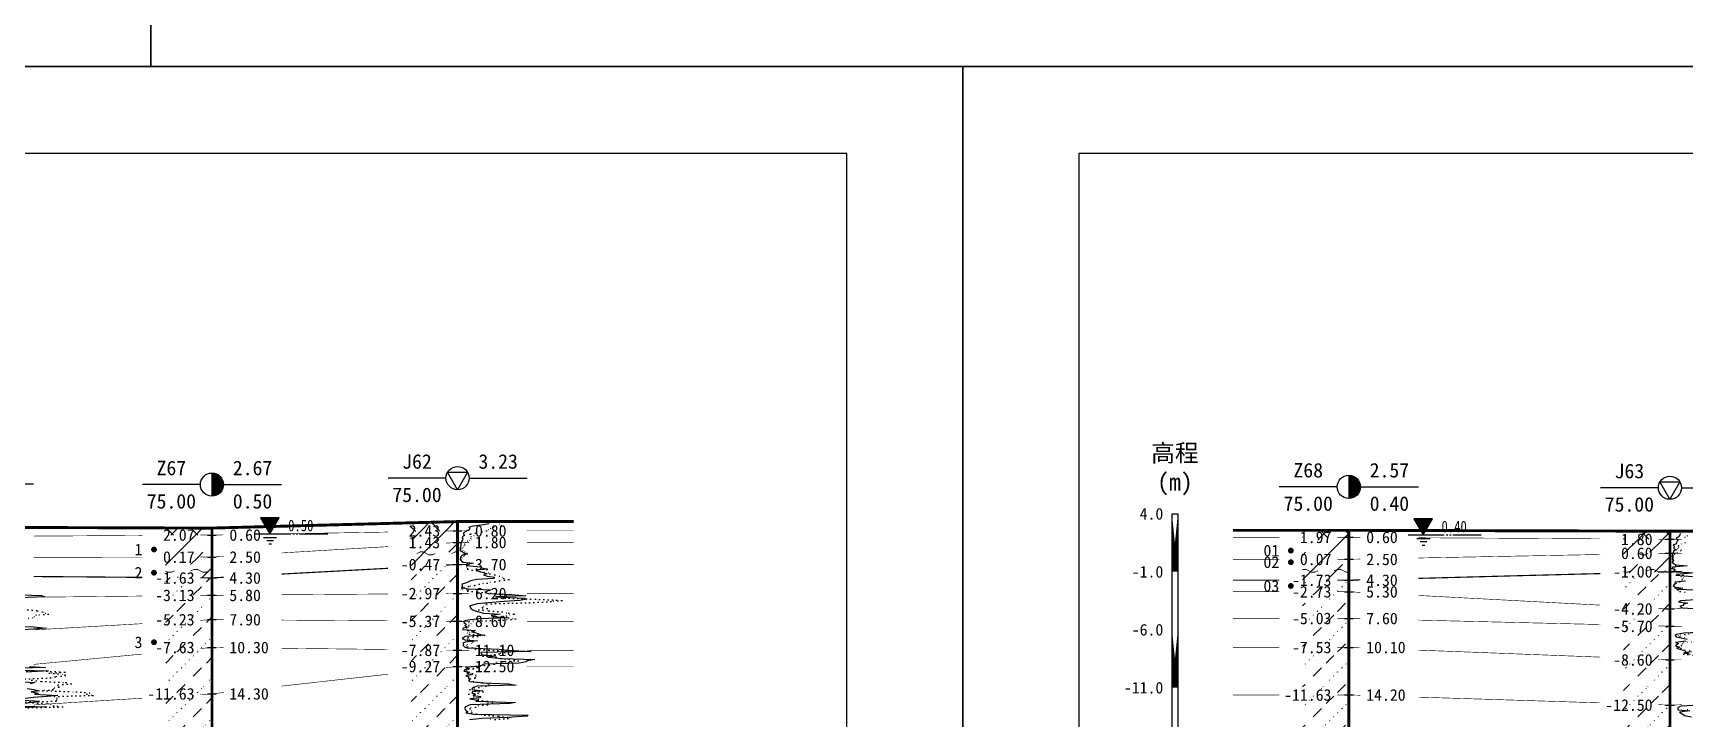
# Model space of a CAD drawing. Extents: x -37 to 3540, y -1485 to 297.
# Drawn here: x 1302.6 to 1587.6, y -409.6 to -291.2 of the extents above; entities that cross this region are included whole.
import ezdxf
from ezdxf.enums import TextEntityAlignment as Align

# ---------------------------------------------------------------- set-up
doc = ezdxf.new("R2010")
doc.units = 0
doc.linetypes.add('DOT', pattern=[6.35, 0, -6.35])
doc.layers.get('0').update_dxf_attribs({"linetype": 'CONTINUOUS'})
for name, color, linetype in [('CURVE', 200, 'CONTINUOUS'), ('FRAME', 7, 'CONTINUOUS'), ('HOLE', 41, 'CONTINUOUS'), ('RULER', 7, 'CONTINUOUS'), ('SAMPLE', 1, 'CONTINUOUS'), ('STRATUM', 241, 'CONTINUOUS')]:
    doc.layers.add(name, color=color, linetype=linetype)
doc.layers.add('HATCH', color=7, linetype='CONTINUOUS', lineweight=13)
doc.styles.add('ST', font='')
doc.styles.get('ST').set_extended_font_data('SimSun')
pattern_1 = [(45, (851.434, -594), (-2.12132, 2.12132), [10, 0]), (135, (851.434, -594), (-2.12132, -2.12132), [10, 0])]
pattern_2 = [(45, (851.434, -594), (-4.24264, 4.24264), [10, 0]), (45, (852.495, -597.182), (-2.12132, 6.36396), [3, -3])]
pattern_3 = [(45, (851.434, -594), (-4.24264, 4.24264), [10, 0]), (45, (852.495, -597.182), (-2.12132, 6.36396), [3, -3]), (26.565, (852.508, -594.2536), (5.999823, 5.999812), [0.567, -12.849]), (0, (851.941, -594.2536), (0, 6), [0.567, -5.433]), (26.565, (849.8526, -594), (5.999823, 5.999812), [0.567, -12.849]), (0, (850.36, -593.7464), (0, 6), [0.567, -5.433]), (153.435, (851.941, -594.2536), (-5.999818, -5e-06), [1.134, -12.2826]), (26.565, (855.508, -591.2536), (5.999823, 5.999812), [0.567, -12.849]), (0, (854.941, -591.2536), (0, 6), [0.567, -5.433]), (26.565, (852.8526, -591), (5.999823, 5.999812), [0.567, -12.849]), (0, (853.36, -590.7464), (0, 6), [0.567, -5.433]), (153.435, (854.941, -591.2536), (-5.999818, -5e-06), [1.134, -12.2826])]
pattern_4 = [(45, (851.434, -594), (-7e-07, 6.999982), [1.97196, -7.927535]), (45, (854.2467, -591.171), (-7e-07, 6.999982), [1.99367, -7.90583]), (45, (856.5013, -588.918), (-7e-07, 6.999982), [1.81361, -8.08588]), (26.56505, (851.434, -590.5), (7, 7), [0.0965, -15.55598]), (36.8699, (852.1339, -589.8), (7, 7), [0.19775, -34.80225]), (315, (854.934, -587.024), (6.999982, 1e-06), [0.03305, -9.86644]), (26.56505, (854.934, -594), (7, 7), [0.14475, -15.50773]), (26.56505, (855.634, -593.3), (7, 7), [0.10528, -15.5472]), (90, (855.984, -592.95), (-7, -5e-07), [0.02877, -6.97123]), (26.56505, (856.334, -592.6), (7, 7), [0.09101, -31.21394]), (36.8699, (857.0339, -591.9), (7, 7), [0.11069, -34.88931]), (45, (857.734, -591.2), (-2e-07, 6.999982), [0.10911, -9.79038]), (315, (858.348, -590.452), (6.999982, 1e-06), [0.03305, -9.86644]), (36.8699, (852.8339, -589.1), (7, 7), [0.10224, -34.89776]), (53.1301, (853.5339, -588.4), (13.9999998, 21), [0.13438, -34.86562]), (53.1301, (854.2339, -587.7), (13.9999998, 21), [0.12625, -34.87375])]
pattern_5 = [(45, (1618.6395, -594), (-2.12132, 2.12132), [10, 0]), (135, (1618.6395, -594), (-2.12132, -2.12132), [10, 0])]
pattern_6 = [(45, (1618.6395, -594), (-4.24264, 4.24264), [10, 0]), (45, (1619.7005, -597.182), (-2.12132, 6.36396), [3, -3])]
pattern_7 = [(45, (1618.6395, -594), (-4.24264, 4.24264), [10, 0]), (45, (1619.7005, -597.182), (-2.12132, 6.36396), [3, -3]), (26.565, (1619.7136, -594.2536), (5.999823, 5.999812), [0.567, -12.849]), (0, (1619.1466, -594.2536), (0, 6), [0.567, -5.433]), (26.565, (1617.0582, -594), (5.999823, 5.999812), [0.567, -12.849]), (0, (1617.5653, -593.7464), (0, 6), [0.567, -5.433]), (153.435, (1619.1466, -594.2536), (-5.999818, -5e-06), [1.134, -12.2826]), (26.565, (1622.7136, -591.2536), (5.999823, 5.999812), [0.567, -12.849]), (0, (1622.1466, -591.2536), (0, 6), [0.567, -5.433]), (26.565, (1620.0582, -591), (5.999823, 5.999812), [0.567, -12.849]), (0, (1620.5653, -590.7464), (0, 6), [0.567, -5.433]), (153.435, (1622.1466, -591.2536), (-5.999818, -5e-06), [1.134, -12.2826])]
pattern_8 = [(45, (1618.6395, -594), (-7e-07, 6.99998), [1.97196, -7.92754]), (45, (1621.4523, -591.171), (-7e-07, 6.99998), [1.99367, -7.90583]), (45, (1623.707, -588.918), (-7e-07, 6.99998), [1.8136, -8.08588]), (26.565, (1618.6395, -590.5), (7, 7), [0.0965, -15.55598]), (36.8699, (1619.3395, -589.8), (7, 7), [0.19775, -34.80225]), (315, (1622.1395, -587.024), (6.99998, 1e-06), [0.03305, -9.86644]), (26.565, (1622.1395, -594), (7, 7), [0.14475, -15.50773]), (26.565, (1622.8395, -593.3), (7, 7), [0.10528, -15.5472]), (90, (1623.1895, -592.95), (-7, -5e-07), [0.02877, -6.97123]), (26.565, (1623.5395, -592.6), (7, 7), [0.091, -31.21394]), (36.8699, (1624.2395, -591.9), (7, 7), [0.1107, -34.8893]), (45, (1624.9395, -591.2), (-2e-07, 6.99998), [0.10911, -9.79038]), (315, (1625.5536, -590.452), (6.99998, 1e-06), [0.03305, -9.86644]), (36.8699, (1620.0395, -589.1), (7, 7), [0.10224, -34.89776]), (53.1301, (1620.7395, -588.4), (14, 21), [0.13438, -34.86562]), (53.1301, (1621.4395, -587.7), (14, 21), [0.12625, -34.87375])]

# ---------------------------------------------------------------- blocks, each defined once
blk = doc.blocks.new('H_sam_hole')
blk.add_line((0, 2), (0, -2))
at = {"const_width": 2}
blk.add_lwpolyline([(0, -1, 0.414214), (1, 0, 0.414214), (0, 1, 1)], format="xyb", dxfattribs=at)
blk.add_circle((0, 0), 2)
blk = doc.blocks.new('H_cpt_hole')
for p, q in [((-1.73, 1), (1.73, 1)), ((0, -2), (-1.73, 1)), ((1.73, 1), (0, -2))]:
    blk.add_line(p, q)
blk.add_circle((0, 0), 2)
blk = doc.blocks.new('SampleSoilUndisturbed')
at = {"const_width": 0.5}
blk.add_lwpolyline([(-0.25, 0, 1), (0.25, 0, 1)], format="xyb", close=True, dxfattribs=at)
blk = doc.blocks.new('Gwl')
blk.add_lwpolyline([(0, 0, 0, 3.22, 0), (0, 2.79, 3.22, 3.22, 0)], format="xyseb")
for points in [[(-2.63, 0), (3.61, 0)], [(3.93, 0), (4.21, 0)], [(4.53, 0), (4.8, 0)], [(5.09, 0), (9.99, 0)], [(-1.09, -0.61), (1.16, -0.61)], [(-0.54, -1.14), (0.61, -1.14)], [(-0.19, -1.74), (0.26, -1.74)]]:
    blk.add_lwpolyline(points)
blk.add_lwpolyline([(0, 0), (1.61, 2.79), (-1.61, 2.79)], close=True)
at = {"style": 'ST', "width": 0.8}
blk.add_attdef('*GWL', (3.14, 0.45), '', height=2, dxfattribs=at)

msp = doc.modelspace()

# ---------------------------------------------------------------- hatches: boundary and pattern name
at = {"layer": 'HATCH'}
h = msp.add_hatch(dxfattribs=at)
h.set_pattern_fill('STT', color=50, style=0)
h.set_pattern_definition(pattern_1)
h.paths.add_polyline_path([(1375.85, -375.5), (1367.85, -375.71), (1367.85, -377.24), (1375.85, -377.1)])
h.paths.add_polyline_path([(1366.64, -378.59), (1373.34, -378.59), (1373.34, -375.66), (1366.64, -375.66)], flags=9)
h = msp.add_hatch(dxfattribs=at)
h.set_pattern_fill('FZNT', color=32, style=0)
h.set_pattern_definition(pattern_2)
h.paths.add_polyline_path([(1375.85, -377.1), (1367.85, -377.24), (1367.85, -379.58), (1375.85, -379.1)])
h.paths.add_polyline_path([(1366.64, -380.59), (1373.34, -380.59), (1373.34, -377.66), (1366.64, -377.66)], flags=9)
h.paths.add_polyline_path([(1366.64, -378.59), (1373.34, -378.59), (1373.34, -375.66), (1366.64, -375.66)], flags=9)
h = msp.add_hatch(dxfattribs=at)
h.set_pattern_fill('STT', color=50, style=0)
h.set_pattern_definition(pattern_1)
h.paths.add_polyline_path([(1333.48, -376.62), (1325.48, -376.6), (1325.48, -377.87), (1333.48, -377.82)])
h.paths.add_polyline_path([(1324.27, -379.31), (1330.97, -379.31), (1330.97, -376.38), (1324.27, -376.38)], flags=9)
h = msp.add_hatch(dxfattribs=at)
h.set_pattern_fill('FZNT', color=32, style=0)
h.set_pattern_definition(pattern_2)
h.paths.add_polyline_path([(1333.48, -377.82), (1325.48, -377.87), (1325.48, -381.63), (1333.48, -381.62)])
h.paths.add_polyline_path([(1324.27, -383.11), (1330.97, -383.11), (1330.97, -380.18), (1324.27, -380.18)], flags=9)
h.paths.add_polyline_path([(1324.27, -379.31), (1330.97, -379.31), (1330.97, -376.38), (1324.27, -376.38)], flags=9)
h = msp.add_hatch(dxfattribs=at)
h.set_pattern_fill('YNFNT', color=251, style=0)
h.set_pattern_definition(pattern_3)
h.paths.add_polyline_path([(1375.85, -379.1), (1367.85, -379.58), (1367.85, -383.34), (1375.85, -382.9)])
h.paths.add_polyline_path([(1365.21, -384.39), (1373.34, -384.39), (1373.34, -381.46), (1365.21, -381.46)], flags=9)
h.paths.add_polyline_path([(1366.64, -380.59), (1373.34, -380.59), (1373.34, -377.66), (1366.64, -377.66)], flags=9)
h = msp.add_hatch(dxfattribs=at)
h.set_pattern_fill('STT', color=50, style=0)
h.set_pattern_definition(pattern_5)
h.paths.add_polyline_path([(1529.6, -377.01), (1521.6, -377.01), (1521.6, -378.21), (1529.6, -378.21)])
h.paths.add_polyline_path([(1520.39, -379.7), (1527.09, -379.7), (1527.09, -376.77), (1520.39, -376.77)], flags=9)
h = msp.add_hatch(dxfattribs=at)
h.set_pattern_fill('FZNT', color=32, style=0)
h.set_pattern_definition(pattern_6)
h.paths.add_polyline_path([(1529.6, -378.21), (1521.6, -378.21), (1521.6, -382.01), (1529.6, -382.01)])
h.paths.add_polyline_path([(1520.39, -383.5), (1527.09, -383.5), (1527.09, -380.57), (1520.39, -380.57)], flags=9)
h.paths.add_polyline_path([(1520.39, -379.7), (1527.09, -379.7), (1527.09, -376.77), (1520.39, -376.77)], flags=9)
h = msp.add_hatch(dxfattribs=at)
h.set_pattern_fill('STT', color=50, style=0)
h.set_pattern_definition(pattern_5)
h.paths.add_polyline_path([(1585, -377.16), (1577, -377.14), (1577, -378.51), (1585, -378.56)])
h.paths.add_polyline_path([(1575.79, -380.04), (1582.49, -380.04), (1582.49, -377.11), (1575.79, -377.11)], flags=9)
h = msp.add_hatch(dxfattribs=at)
h.set_pattern_fill('FZNT', color=32, style=0)
h.set_pattern_definition(pattern_6)
h.paths.add_polyline_path([(1585, -378.56), (1577, -378.51), (1577, -381.11), (1585, -380.96)])
h.paths.add_polyline_path([(1575.79, -382.44), (1582.49, -382.44), (1582.49, -379.51), (1575.79, -379.51)], flags=9)
h.paths.add_polyline_path([(1575.79, -380.04), (1582.49, -380.04), (1582.49, -377.11), (1575.79, -377.11)], flags=9)
h = msp.add_hatch(dxfattribs=at)
h.set_pattern_fill('YNFNT', color=251, style=0)
h.set_pattern_definition(pattern_3)
h.paths.add_polyline_path([(1333.48, -381.62), (1325.48, -381.63), (1325.48, -385.16), (1333.48, -385.22)])
h.paths.add_polyline_path([(1322.84, -386.71), (1330.97, -386.71), (1330.97, -383.78), (1322.84, -383.78)], flags=9)
h.paths.add_polyline_path([(1324.27, -383.11), (1330.97, -383.11), (1330.97, -380.18), (1324.27, -380.18)], flags=9)
h = msp.add_hatch(dxfattribs=at)
h.set_pattern_fill('SZFT', color=52, style=0)
h.set_pattern_definition(pattern_4)
h.paths.add_polyline_path([(1375.85, -382.9), (1367.85, -383.34), (1367.85, -387.96), (1375.85, -387.9)])
h.paths.add_polyline_path([(1365.21, -389.39), (1373.34, -389.39), (1373.34, -386.46), (1365.21, -386.46)], flags=9)
h.paths.add_polyline_path([(1365.21, -384.39), (1373.34, -384.39), (1373.34, -381.46), (1365.21, -381.46)], flags=9)
h = msp.add_hatch(dxfattribs=at)
h.set_pattern_fill('YNFNT', color=251, style=0)
h.set_pattern_definition(pattern_7)
h.paths.add_polyline_path([(1529.6, -382.01), (1521.6, -382.01), (1521.6, -385.61), (1529.6, -385.61)])
h.paths.add_polyline_path([(1518.96, -387.1), (1527.09, -387.1), (1527.09, -384.17), (1518.96, -384.17)], flags=9)
h.paths.add_polyline_path([(1520.39, -383.5), (1527.09, -383.5), (1527.09, -380.57), (1520.39, -380.57)], flags=9)
h = msp.add_hatch(dxfattribs=at)
h.set_pattern_fill('YNFNT', color=251, style=0)
h.set_pattern_definition(pattern_7)
h.paths.add_polyline_path([(1585, -380.96), (1577, -381.11), (1577, -384.37), (1585, -384.16)])
h.paths.add_polyline_path([(1574.36, -385.64), (1582.49, -385.64), (1582.49, -382.71), (1574.36, -382.71)], flags=9)
h.paths.add_polyline_path([(1575.79, -382.44), (1582.49, -382.44), (1582.49, -379.51), (1575.79, -379.51)], flags=9)
h = msp.add_hatch(dxfattribs=at)
h.set_pattern_fill('SZFT', color=52, style=0)
h.set_pattern_definition(pattern_4)
h.paths.add_polyline_path([(1333.48, -385.22), (1325.48, -385.16), (1325.48, -388.31), (1333.48, -388.22)])
h.paths.add_polyline_path([(1322.84, -389.71), (1330.97, -389.71), (1330.97, -386.78), (1322.84, -386.78)], flags=9)
h.paths.add_polyline_path([(1322.84, -386.71), (1330.97, -386.71), (1330.97, -383.78), (1322.84, -383.78)], flags=9)
h = msp.add_hatch(dxfattribs=at)
h.set_pattern_fill('SZFT', color=52, style=0)
h.set_pattern_definition(pattern_8)
h.paths.add_polyline_path([(1529.6, -385.61), (1521.6, -385.61), (1521.6, -387.61), (1529.6, -387.61)])
h.paths.add_polyline_path([(1518.96, -389.1), (1527.09, -389.1), (1527.09, -386.17), (1518.96, -386.17)], flags=9)
h.paths.add_polyline_path([(1518.96, -387.1), (1527.09, -387.1), (1527.09, -384.17), (1518.96, -384.17)], flags=9)
h = msp.add_hatch(dxfattribs=at)
h.set_pattern_fill('SZFT', color=52, style=0)
h.set_pattern_definition(pattern_8)
h.paths.add_polyline_path([(1585, -384.16), (1577, -384.37), (1577, -390.13), (1585, -390.56)])
h.paths.add_polyline_path([(1574.36, -392.04), (1582.49, -392.04), (1582.49, -389.11), (1574.36, -389.11)], flags=9)
h.paths.add_polyline_path([(1574.36, -385.64), (1582.49, -385.64), (1582.49, -382.71), (1574.36, -382.71)], flags=9)
h = msp.add_hatch(dxfattribs=at)
h.set_pattern_fill('SZFT', color=52, style=0)
h.set_pattern_definition(pattern_4)
h.paths.add_polyline_path([(1333.48, -388.22), (1325.48, -388.31), (1325.48, -392.88), (1333.48, -392.42)])
h.paths.add_polyline_path([(1322.84, -393.91), (1330.97, -393.91), (1330.97, -390.98), (1322.84, -390.98)], flags=9)
h.paths.add_polyline_path([(1322.84, -389.71), (1330.97, -389.71), (1330.97, -386.78), (1322.84, -386.78)], flags=9)
h = msp.add_hatch(dxfattribs=at)
h.set_pattern_fill('SZFT', color=52, style=0)
h.set_pattern_definition(pattern_4)
h.paths.add_polyline_path([(1375.85, -387.9), (1367.85, -387.96), (1367.85, -392.65), (1375.85, -392.7)])
h.paths.add_polyline_path([(1365.21, -394.19), (1373.34, -394.19), (1373.34, -391.26), (1365.21, -391.26)], flags=9)
h.paths.add_polyline_path([(1365.21, -389.39), (1373.34, -389.39), (1373.34, -386.46), (1365.21, -386.46)], flags=9)
h = msp.add_hatch(dxfattribs=at)
h.set_pattern_fill('SZFT', color=52, style=0)
h.set_pattern_definition(pattern_8)
h.paths.add_polyline_path([(1529.6, -387.61), (1521.6, -387.61), (1521.6, -392.21), (1529.6, -392.21)])
h.paths.add_polyline_path([(1518.96, -393.7), (1527.09, -393.7), (1527.09, -390.77), (1518.96, -390.77)], flags=9)
h.paths.add_polyline_path([(1518.96, -389.1), (1527.09, -389.1), (1527.09, -386.17), (1518.96, -386.17)], flags=9)
h = msp.add_hatch(dxfattribs=at)
h.set_pattern_fill('SZFT', color=52, style=0)
h.set_pattern_definition(pattern_8)
h.paths.add_polyline_path([(1585, -390.56), (1577, -390.13), (1577, -393.36), (1585, -393.56)])
h.paths.add_polyline_path([(1574.36, -395.04), (1582.49, -395.04), (1582.49, -392.11), (1574.36, -392.11)], flags=9)
h.paths.add_polyline_path([(1574.36, -392.04), (1582.49, -392.04), (1582.49, -389.11), (1574.36, -389.11)], flags=9)
h = msp.add_hatch(dxfattribs=at)
h.set_pattern_fill('SZFT', color=52, style=0)
h.set_pattern_definition(pattern_4)
h.paths.add_polyline_path([(1333.48, -392.42), (1325.48, -392.88), (1325.48, -397.98), (1333.48, -397.22)])
h.paths.add_polyline_path([(1322.84, -398.71), (1330.97, -398.71), (1330.97, -395.78), (1322.84, -395.78)], flags=9)
h.paths.add_polyline_path([(1322.84, -393.91), (1330.97, -393.91), (1330.97, -390.98), (1322.84, -390.98)], flags=9)
h = msp.add_hatch(dxfattribs=at)
h.set_pattern_fill('SZFT', color=52, style=0)
h.set_pattern_definition(pattern_4)
h.paths.add_polyline_path([(1375.85, -392.7), (1367.85, -392.65), (1367.85, -397.61), (1375.85, -397.7)])
h.paths.add_polyline_path([(1365.21, -399.19), (1373.34, -399.19), (1373.34, -396.26), (1365.21, -396.26)], flags=9)
h.paths.add_polyline_path([(1365.21, -394.19), (1373.34, -394.19), (1373.34, -391.26), (1365.21, -391.26)], flags=9)
h = msp.add_hatch(dxfattribs=at)
h.set_pattern_fill('SZFT', color=52, style=0)
h.set_pattern_definition(pattern_8)
h.paths.add_polyline_path([(1529.6, -392.21), (1521.6, -392.21), (1521.6, -397.21), (1529.6, -397.21)])
h.paths.add_polyline_path([(1518.96, -398.7), (1527.09, -398.7), (1527.09, -395.77), (1518.96, -395.77)], flags=9)
h.paths.add_polyline_path([(1518.96, -393.7), (1527.09, -393.7), (1527.09, -390.77), (1518.96, -390.77)], flags=9)
h = msp.add_hatch(dxfattribs=at)
h.set_pattern_fill('SZFT', color=52, style=0)
h.set_pattern_definition(pattern_8)
h.paths.add_polyline_path([(1585, -393.56), (1577, -393.36), (1577, -399.05), (1585, -399.36)])
h.paths.add_polyline_path([(1574.36, -400.84), (1582.49, -400.84), (1582.49, -397.91), (1574.36, -397.91)], flags=9)
h.paths.add_polyline_path([(1574.36, -395.04), (1582.49, -395.04), (1582.49, -392.11), (1574.36, -392.11)], flags=9)
h = msp.add_hatch(dxfattribs=at)
h.set_pattern_fill('SZFT', color=52, style=0)
h.set_pattern_definition(pattern_4)
h.paths.add_polyline_path([(1333.48, -397.22), (1325.48, -397.98), (1325.48, -405.72), (1333.48, -405.22)])
h.paths.add_polyline_path([(1321.41, -406.71), (1330.97, -406.71), (1330.97, -403.78), (1321.41, -403.78)], flags=9)
h.paths.add_polyline_path([(1322.84, -398.71), (1330.97, -398.71), (1330.97, -395.78), (1322.84, -395.78)], flags=9)
h = msp.add_hatch(dxfattribs=at)
h.set_pattern_fill('SZFT', color=52, style=0)
h.set_pattern_definition(pattern_8)
h.paths.add_polyline_path([(1529.6, -397.21), (1521.6, -397.21), (1521.6, -405.41), (1529.6, -405.41)])
h.paths.add_polyline_path([(1517.53, -406.9), (1527.09, -406.9), (1527.09, -403.97), (1517.53, -403.97)], flags=9)
h.paths.add_polyline_path([(1518.96, -398.7), (1527.09, -398.7), (1527.09, -395.77), (1518.96, -395.77)], flags=9)
h = msp.add_hatch(dxfattribs=at)
h.set_pattern_fill('SZFT', color=52, style=0)
h.set_pattern_definition(pattern_4)
h.paths.add_polyline_path([(1375.85, -397.7), (1367.85, -397.61), (1367.85, -401.39), (1375.85, -400.5)])
h.paths.add_polyline_path([(1365.21, -401.99), (1373.34, -401.99), (1373.34, -399.06), (1365.21, -399.06)], flags=9)
h.paths.add_polyline_path([(1365.21, -399.19), (1373.34, -399.19), (1373.34, -396.26), (1365.21, -396.26)], flags=9)
h = msp.add_hatch(dxfattribs=at)
h.set_pattern_fill('SZFT', color=52, style=0)
h.set_pattern_definition(pattern_8)
h.paths.add_polyline_path([(1585, -399.36), (1577, -399.05), (1577, -406.9), (1585, -407.16)])
h.paths.add_polyline_path([(1572.93, -408.64), (1582.49, -408.64), (1582.49, -405.71), (1572.93, -405.71)], flags=9)
h.paths.add_polyline_path([(1574.36, -400.84), (1582.49, -400.84), (1582.49, -397.91), (1574.36, -397.91)], flags=9)
h = msp.add_hatch(dxfattribs=at)
h.set_pattern_fill('SZFT', color=52, style=0)
h.set_pattern_definition(pattern_4)
h.paths.add_polyline_path([(1375.85, -400.5), (1367.85, -401.39), (1367.85, -415.18), (1375.85, -415.5)])
h.paths.add_polyline_path([(1363.78, -416.99), (1373.34, -416.99), (1373.34, -414.06), (1363.78, -414.06)], flags=9)
h.paths.add_polyline_path([(1365.21, -401.99), (1373.34, -401.99), (1373.34, -399.06), (1365.21, -399.06)], flags=9)
h = msp.add_hatch(dxfattribs=at)
h.set_pattern_fill('SZFT', color=52, style=0)
h.set_pattern_definition(pattern_4)
h.paths.add_polyline_path([(1333.48, -405.22), (1325.48, -405.72), (1325.48, -414.02), (1333.48, -413.82)])
h.paths.add_polyline_path([(1321.41, -415.31), (1330.97, -415.31), (1330.97, -412.38), (1321.41, -412.38)], flags=9)
h.paths.add_polyline_path([(1321.41, -406.71), (1330.97, -406.71), (1330.97, -403.78), (1321.41, -403.78)], flags=9)
h = msp.add_hatch(dxfattribs=at)
h.set_pattern_fill('SZFT', color=52, style=0)
h.set_pattern_definition(pattern_8)
h.paths.add_polyline_path([(1529.6, -405.41), (1521.6, -405.41), (1521.6, -414.21), (1529.6, -414.21)])
h.paths.add_polyline_path([(1517.53, -415.7), (1527.09, -415.7), (1527.09, -412.77), (1517.53, -412.77)], flags=9)
h.paths.add_polyline_path([(1517.53, -406.9), (1527.09, -406.9), (1527.09, -403.97), (1517.53, -403.97)], flags=9)
h = msp.add_hatch(dxfattribs=at)
h.set_pattern_fill('SZFT', color=52, style=0)
h.set_pattern_definition(pattern_8)
h.paths.add_polyline_path([(1585, -407.16), (1577, -406.9), (1577, -413.14), (1585, -412.96)])
h.paths.add_polyline_path([(1572.93, -414.44), (1582.49, -414.44), (1582.49, -411.51), (1572.93, -411.51)], flags=9)
h.paths.add_polyline_path([(1572.93, -408.64), (1582.49, -408.64), (1582.49, -405.71), (1572.93, -405.71)], flags=9)

# ---------------------------------------------------------------- linework, layer by layer
at = {"layer": 'CURVE', "color": 30, "linetype": 'Continuous'}
for points in [[(1381.28, -375.9), (1379.93, -376.1), (1378.47, -376.3), (1377.79, -376.5), (1377.94, -376.7), (1377.87, -376.9), (1377.45, -377.1), (1377.09, -377.3), (1376.86, -377.5), (1376.86, -377.7), (1377.04, -377.9), (1376.68, -378.1), (1376.65, -378.3), (1376.78, -378.5), (1376.71, -378.7), (1376.56, -378.9), (1376.44, -379.1), (1376.44, -379.3), (1376.39, -379.5), (1376.4, -379.7), (1376.37, -379.9), (1376.3, -380.1), (1376.3, -380.3), (1376.24, -380.5), (1376.7, -380.7), (1376.88, -380.9), (1377.58, -381.1), (1376.64, -381.3), (1376.41, -381.5), (1376.34, -381.7), (1376.32, -381.9), (1376.35, -382.1), (1376.49, -382.3), (1376.68, -382.5), (1378.61, -382.7), (1377.64, -382.9), (1377.32, -383.1), (1379.87, -383.3), (1379.96, -383.5), (1381.09, -383.7), (1379.01, -383.9), (1379.61, -384.1), (1380.4, -384.3), (1380.87, -384.5), (1380.31, -384.7), (1380.97, -384.9), (1382.22, -385.1), (1382.06, -385.3), (1379.19, -385.5), (1378.08, -385.7), (1377.75, -385.9), (1377.19, -386.1), (1376.61, -386.3), (1376.65, -386.5), (1376.62, -386.7), (1376.51, -386.9), (1377.68, -387.1), (1381.6, -387.3), (1380.99, -387.5), (1380.58, -387.7), (1381.14, -387.9), (1385.23, -388.1), (1387.61, -388.3), (1382.42, -388.5), (1387.37, -388.7), (1387.79, -388.9), (1386.59, -389.1), (1383.9, -389.3), (1381.14, -389.5), (1379.23, -389.7), (1378.45, -389.9), (1377.91, -390.1), (1378.06, -390.3), (1378.15, -390.5), (1378.49, -390.7), (1378.88, -390.9), (1379.49, -391.1), (1380.32, -391.3), (1383.18, -391.5), (1381.67, -391.7), (1382.06, -391.9), (1384.5, -392.1), (1379.52, -392.3), (1377.61, -392.5), (1376.93, -392.7), (1376.92, -392.9), (1377.21, -393.1), (1377.36, -393.3), (1377.13, -393.5), (1377.7, -393.7), (1376.81, -393.9), (1376.72, -394.1), (1378.9, -394.3), (1378.25, -394.5), (1379.08, -394.7), (1379.62, -394.9), (1380.46, -395.1), (1377.1, -395.3), (1376.92, -395.5), (1376.63, -395.7), (1377.12, -395.9), (1379.3, -396.1), (1377.15, -396.3), (1376.77, -396.5), (1376.87, -396.7), (1376.81, -396.9), (1377.07, -397.1), (1377.47, -397.3), (1383, -397.5), (1384.36, -397.7), (1388.57, -397.9), (1379.85, -398.1), (1379.94, -398.3), (1380.21, -398.5), (1382.38, -398.7), (1381.1, -398.9), (1383.56, -399.1), (1389.18, -399.3), (1387.77, -399.5), (1387.74, -399.7), (1386.47, -399.9), (1380.46, -400.1), (1380.16, -400.3), (1379.34, -400.5), (1377.23, -400.7), (1377.92, -400.9), (1377.12, -401.1), (1376.91, -401.3), (1377.93, -401.5), (1377.46, -401.7), (1378.51, -401.9), (1377.28, -402.1), (1377.81, -402.3), (1377.75, -402.5), (1377.86, -402.7), (1377.8, -402.9), (1377.99, -403.1), (1380.33, -403.3), (1384.65, -403.5), (1385.98, -403.7), (1379.21, -403.9), (1378.6, -404.1), (1378.38, -404.3), (1378.3, -404.5), (1380.23, -404.7), (1378.42, -404.9), (1378.3, -405.1), (1378.97, -405.3), (1378.59, -405.5), (1379.84, -405.7), (1379.71, -405.9), (1377.98, -406.1), (1379.41, -406.3), (1379.01, -406.5), (1385.87, -406.7), (1384.87, -406.9), (1378.04, -407.1), (1377.63, -407.3), (1377.09, -407.5), (1377.11, -407.7), (1377.14, -407.9), (1377.31, -408.1), (1377.63, -408.3), (1377.26, -408.5), (1378.68, -408.7), (1388.03, -408.9), (1387.88, -409.1), (1384.46, -409.3), (1380.12, -409.5), (1377.93, -409.7)], [(1586.8, -377.56), (1586.69, -377.76), (1586.58, -377.96), (1586.52, -378.16), (1586.08, -378.36), (1586.26, -378.56), (1586.36, -378.76), (1586.2, -378.96), (1586.13, -379.16), (1586.08, -379.36), (1585.58, -379.56), (1585.71, -379.76), (1585.69, -379.96), (1585.66, -380.16), (1586.13, -380.36), (1585.62, -380.56), (1585.6, -380.76), (1585.49, -380.96), (1585.46, -381.16), (1585.38, -381.36), (1585.38, -381.56), (1585.45, -381.76), (1585.38, -381.96), (1585.5, -382.16), (1585.41, -382.36), (1585.37, -382.56), (1585.55, -382.76), (1585.99, -382.96), (1587.99, -383.16), (1585.44, -383.36), (1585.46, -383.56), (1585.87, -383.76), (1585.7, -383.96), (1586.32, -384.16), (1589.31, -384.36), (1586.7, -384.56), (1586.03, -384.76), (1588.86, -384.96)], [(1587.66, -385.76), (1585.82, -385.96), (1585.91, -386.16), (1585.71, -386.36), (1585.55, -386.56), (1585.75, -386.76), (1587.23, -386.96), (1586.11, -387.16), (1591.54, -387.36)], [(1298.78, -388.08), (1304.08, -388.28), (1304.6, -388.48), (1300.41, -388.68)], [(1590.13, -388.96), (1586.87, -389.16), (1586.46, -389.36), (1588.09, -389.56), (1587.39, -389.76), (1587.23, -389.96), (1586.72, -390.16), (1587.16, -390.36), (1589.98, -390.56)], [(1295.6, -393.48), (1302.76, -393.68), (1304.94, -393.88), (1302.66, -394.08), (1299.31, -394.28)], [(1591.08, -394.56), (1587.39, -394.76), (1586.13, -394.96), (1585.91, -395.16), (1586.08, -395.36), (1586.94, -395.56), (1587.97, -395.76)], [(1587.74, -396.16), (1585.96, -396.36), (1586.49, -396.56), (1586.21, -396.76), (1585.95, -396.96), (1586.67, -397.16), (1586.14, -397.36), (1586.86, -397.56), (1587.61, -397.76)], [(1588.72, -397.96), (1587.39, -398.16), (1588.5, -398.36)], [(1302.03, -400.48), (1304.78, -400.68), (1295.72, -400.88)], [(1297.76, -401.08), (1305.29, -401.28), (1301.45, -401.48)], [(1299.98, -403.08), (1302.95, -403.28), (1302.12, -403.48)], [(1301.59, -404.28), (1302.77, -404.48), (1303.73, -404.68), (1302.31, -404.88), (1303.58, -405.08), (1302.84, -405.28), (1306.91, -405.48), (1305.06, -405.68), (1302.65, -405.88), (1300.87, -406.08)], [(1298.8, -407.28), (1304.97, -407.48), (1298.01, -407.68)], [(1300.09, -406.28), (1303.71, -406.48), (1303.05, -406.68), (1301.15, -406.88)], [(1589.96, -407.16), (1586.93, -407.36), (1586.35, -407.56), (1586.38, -407.76), (1586.36, -407.96), (1588.41, -408.16), (1586.66, -408.36), (1586.91, -408.56), (1587.29, -408.76), (1587.52, -408.96), (1588.69, -409.16)]]:
    msp.add_lwpolyline(points, dxfattribs=at)
at = {"layer": 'CURVE', "color": 100, "linetype": 'DOT', "ltscale": 0.1}
for points in [[(1383.07, -375.9), (1383.47, -376.1), (1383.3, -376.3), (1382.18, -376.5), (1381.57, -376.7), (1381.26, -376.9), (1380.84, -377.1), (1379.95, -377.3), (1378.97, -377.5), (1378.01, -377.7), (1378.73, -377.9), (1378.19, -378.1), (1378.07, -378.3), (1378.27, -378.5), (1377.99, -378.7), (1377.61, -378.9), (1377.3, -379.1), (1376.99, -379.3), (1377.16, -379.5), (1376.99, -379.7), (1376.83, -379.9), (1376.67, -380.1), (1376.39, -380.3), (1376.75, -380.5), (1377.04, -380.7), (1377.51, -380.9), (1377.13, -381.1), (1377.13, -381.3), (1376.98, -381.5), (1376.62, -381.7), (1376.47, -381.9), (1376.41, -382.1), (1376.63, -382.3), (1376.76, -382.5), (1377.46, -382.7), (1377.81, -382.9), (1377.42, -383.1), (1377.37, -383.3), (1377.53, -383.5), (1377.63, -383.7), (1378.36, -383.9), (1379.67, -384.1), (1381.08, -384.3), (1381.44, -384.5), (1382.26, -384.7), (1383.07, -384.9), (1383.61, -385.1), (1383.83, -385.3), (1384.68, -385.5), (1383.06, -385.7), (1382.28, -385.9), (1380.97, -386.1), (1379.59, -386.3), (1378.79, -386.5), (1377.76, -386.7), (1376.9, -386.9), (1376.67, -387.1), (1377.6, -387.3), (1377.61, -387.5), (1379.33, -387.7), (1382.27, -387.9), (1383.53, -388.1), (1384.88, -388.3), (1383.29, -388.5), (1384.04, -388.7), (1389.27, -388.9), (1393.86, -389.1), (1391.96, -389.3), (1388.28, -389.5), (1380.68, -389.7), (1380.97, -389.9), (1380.38, -390.1), (1380.16, -390.3), (1380.95, -390.5), (1379.54, -390.7), (1381.32, -390.9), (1383.53, -391.1), (1384.67, -391.3), (1385.61, -391.5), (1384.26, -391.7), (1384.25, -391.9), (1384.61, -392.1), (1385.85, -392.3), (1383.73, -392.5), (1377.97, -392.7), (1377.75, -392.9), (1378.2, -393.1), (1377.75, -393.3), (1377.83, -393.5), (1377.42, -393.7), (1377.39, -393.9), (1377.59, -394.1), (1377.67, -394.3), (1378.66, -394.5), (1377.49, -394.7), (1377.88, -394.9), (1380.51, -395.1), (1379.28, -395.3), (1377.6, -395.5), (1377.51, -395.7), (1377.89, -395.9), (1377.65, -396.1), (1378.5, -396.3), (1378.27, -396.5), (1377.57, -396.7), (1377.34, -396.9), (1377.58, -397.1), (1378.88, -397.3), (1378.95, -397.5), (1381.31, -397.7), (1385.53, -397.9), (1384.02, -398.1), (1383.03, -398.3), (1382.32, -398.5), (1380.24, -398.7), (1382.52, -398.9), (1383.31, -399.1), (1385.7, -399.3), (1386.32, -399.5), (1382.67, -399.7), (1382.54, -399.9), (1382.16, -400.1), (1381.24, -400.3), (1378.33, -400.5), (1379.35, -400.7), (1378.52, -400.9), (1377.36, -401.1), (1377.51, -401.3), (1377.55, -401.5), (1378.43, -401.7), (1378.94, -401.9), (1379.04, -402.1), (1378.89, -402.3), (1378.83, -402.5), (1377.88, -402.7), (1377.89, -402.9), (1378.52, -403.1), (1380.16, -403.3), (1381.35, -403.5), (1381.24, -403.7), (1380.72, -403.9), (1379.54, -404.1), (1378.44, -404.3), (1377.97, -404.5), (1378.87, -404.7), (1380.25, -404.9), (1379.39, -405.1), (1377.77, -405.3), (1378.66, -405.5), (1378.55, -405.7), (1379.08, -405.9), (1379.39, -406.1), (1379.4, -406.3), (1381.02, -406.5), (1381.9, -406.7), (1381.03, -406.9), (1380.94, -407.1), (1379.45, -407.3), (1378.92, -407.5), (1377.91, -407.7), (1377.97, -407.9), (1378.18, -408.1), (1378.35, -408.3), (1378.23, -408.5), (1379.18, -408.7), (1380.54, -408.9), (1382.95, -409.1), (1384.83, -409.3), (1384.54, -409.5), (1380.91, -409.7)], [(1588, -377.96), (1587.53, -378.16), (1588.06, -378.36)], [(1587.68, -379.16), (1587, -379.36), (1586.47, -379.56), (1586.42, -379.76), (1586.54, -379.96), (1586.29, -380.16), (1586.99, -380.36), (1586.86, -380.56), (1586.3, -380.76), (1586.05, -380.96), (1585.83, -381.16), (1585.57, -381.36), (1585.55, -381.56), (1585.6, -381.76), (1585.54, -381.96), (1585.62, -382.16), (1585.54, -382.36), (1585.51, -382.56), (1585.64, -382.76), (1586.1, -382.96), (1586, -383.16), (1585.74, -383.36), (1585.29, -383.56), (1585.51, -383.76), (1585.62, -383.96), (1586.31, -384.16), (1586.13, -384.36), (1586.39, -384.56), (1587.31, -384.76), (1586.9, -384.96), (1587.41, -385.16), (1587.08, -385.36), (1587.11, -385.56), (1586.57, -385.76), (1586.68, -385.96), (1586.1, -386.16), (1585.91, -386.36), (1585.66, -386.56), (1585.71, -386.76), (1585.97, -386.96), (1586.7, -387.16), (1586.31, -387.36), (1586.77, -387.56), (1588.11, -387.76)], [(1300.98, -390.68), (1303.4, -390.88), (1304.27, -391.08), (1304.73, -391.28), (1305.2, -391.48), (1303.2, -391.68), (1302.87, -391.88), (1302.61, -392.08), (1301.43, -392.28)], [(1591.97, -394.76), (1587.57, -394.96), (1586.41, -395.16), (1586.72, -395.36), (1587.63, -395.56)], [(1590.94, -396.16), (1587.41, -396.36), (1587.14, -396.56), (1586.98, -396.76), (1586.97, -396.96), (1586.48, -397.16), (1586.88, -397.36), (1587.65, -397.56)], [(1588.43, -397.76), (1587.59, -397.96), (1588.09, -398.16), (1587.38, -398.36), (1588.86, -398.56)], [(1297.13, -401.08), (1304.23, -401.28), (1308.09, -401.48), (1305.48, -401.68), (1308.08, -401.88), (1308.17, -402.08), (1306.44, -402.28), (1305.65, -402.48), (1300.11, -402.68)], [(1302.41, -402.88), (1304.11, -403.08), (1308.34, -403.28), (1309.21, -403.48), (1306.86, -403.68), (1306.97, -403.88), (1307.08, -404.08), (1306.16, -404.28), (1306.04, -404.48), (1304.32, -404.68), (1310.11, -404.88), (1312.41, -405.08), (1311.87, -405.28), (1312.95, -405.48), (1306.27, -405.68), (1306.68, -405.88), (1306.75, -406.08), (1306.69, -406.28), (1306.52, -406.48), (1300.43, -406.68), (1305.12, -406.88), (1305.67, -407.08), (1306.12, -407.28), (1307.69, -407.48), (1299.13, -407.68)], [(1588.08, -407.96), (1587.52, -408.16), (1587.63, -408.36)]]:
    msp.add_lwpolyline(points, dxfattribs=at)
at = {"layer": 'FRAME', "color": 245, "linetype": 'Continuous'}
for p, q in [((1322.94, -297), (1322.94, 0)), ((1322.94, 0), (1322.94, -297)), ((602.01, -297), (1322.94, -297)), ((1463.01, -297), (678.45, -297)), ((1322.94, -297), (2063.15, -297)), ((1463.01, -594), (1463.01, -297)), ((2203.2, -297), (1463.01, -297)), ((1463.01, -297), (1463.01, -594))]:
    msp.add_line(p, q, dxfattribs=at)
at = {"layer": 'FRAME', "linetype": 'Continuous'}
for p, q in [((1443.01, -312), (698.45, -312)), ((1443.01, -579), (1443.01, -312)), ((2183.2, -312), (1483.01, -312)), ((1483.01, -312), (1483.01, -579))]:
    msp.add_line(p, q, dxfattribs=at)
at = {"layer": 'HOLE', "linetype": 'Continuous'}
for points in [[(1292.71, -368.98), (1302.71, -368.98)], [(1331.48, -369.12), (1321.48, -369.12)], [(1335.48, -369.12), (1345.48, -369.12)], [(1373.85, -368), (1363.85, -368)], [(1377.85, -368), (1387.85, -368)], [(1527.6, -369.51), (1517.6, -369.51)], [(1531.6, -369.51), (1541.6, -369.51)], [(1583, -369.66), (1573, -369.66)], [(1587, -369.66), (1597, -369.66)], [(1332.73, -377.82), (1334.23, -377.82)], [(1375.1, -377.1), (1376.6, -377.1)], [(1528.85, -378.21), (1530.35, -378.21)], [(1584.25, -378.56), (1585.75, -378.56)], [(1332.73, -381.62), (1334.23, -381.62)], [(1375.1, -379.1), (1376.6, -379.1)], [(1584.25, -380.96), (1585.75, -380.96)], [(1375.1, -382.9), (1376.6, -382.9)], [(1528.85, -382.01), (1530.35, -382.01)], [(1584.25, -384.16), (1585.75, -384.16)], [(1332.73, -385.22), (1334.23, -385.22)], [(1528.85, -385.61), (1530.35, -385.61)], [(1332.73, -388.22), (1334.23, -388.22)], [(1375.1, -387.9), (1376.6, -387.9)], [(1528.85, -387.61), (1530.35, -387.61)], [(1332.73, -392.42), (1334.23, -392.42)], [(1375.1, -392.7), (1376.6, -392.7)], [(1528.85, -392.21), (1530.35, -392.21)], [(1584.25, -390.56), (1585.75, -390.56)], [(1584.25, -393.56), (1585.75, -393.56)], [(1332.73, -397.22), (1334.23, -397.22)], [(1375.1, -397.7), (1376.6, -397.7)], [(1528.85, -397.21), (1530.35, -397.21)], [(1375.1, -400.5), (1376.6, -400.5)], [(1584.25, -399.36), (1585.75, -399.36)], [(1332.73, -405.22), (1334.23, -405.22)], [(1528.85, -405.41), (1530.35, -405.41)], [(1584.25, -407.16), (1585.75, -407.16)]]:
    msp.add_lwpolyline(points, dxfattribs=at)
at = {"layer": 'HOLE', "linetype": 'Continuous', "const_width": 0.5}
for points in [[(1375.85, -375.5), (1375.85, -524.2)], [(1333.48, -376.62), (1333.48, -526.62)], [(1529.6, -377.01), (1529.6, -527.01)], [(1585, -377.16), (1585, -525.86)]]:
    msp.add_lwpolyline(points, dxfattribs=at)
at = {"layer": 'RULER', "linetype": 'Continuous', "const_width": 1}
for points in [[(1499.6, -374.16), (1499.6, -384.16)], [(1499.6, -394.16), (1499.6, -404.16)]]:
    msp.add_lwpolyline(points, close=True, dxfattribs=at)
at = {"layer": 'RULER', "linetype": 'Continuous'}
msp.add_lwpolyline([(1499.1, -374.16), (1500.1, -374.16), (1500.1, -534.16), (1499.1, -534.16)], close=True, dxfattribs=at)
at = {"layer": 'STRATUM', "linetype": 'Continuous'}
for points, const_width in [([(1331.48, -376.62), (1333.48, -376.62), (1344.83, -376.32)], 0.5), ([(1344.83, -376.32), (1372.07, -375.6)], 0.5), ([(1372.07, -375.6), (1375.85, -375.5), (1395.85, -375.5)], 0.5), ([(1218.09, -377.15), (1248.1, -377.12), (1290.71, -376.48), (1331.48, -376.62)], 0.5), ([(1302.71, -378.01), (1312.1, -377.95), (1321.48, -377.89)], 0.1), ([(1331.48, -377.83), (1333.48, -377.82), (1335.48, -377.79)], 0.1), ([(1345.48, -377.62), (1354.67, -377.46), (1363.85, -377.31)], 0.1), ([(1373.85, -377.14), (1375.85, -377.1), (1377.85, -377.1)], 0.1), ([(1387.85, -377.1), (1395.85, -377.1)], 0.1), ([(1509.6, -377.01), (1527.6, -377.01)], 0.5), ([(1509.6, -378.21), (1517.6, -378.21)], 0.1), ([(1527.6, -377.01), (1529.6, -377.01), (1541.6, -377.04)], 0.5), ([(1527.6, -378.21), (1529.6, -378.21), (1531.6, -378.22)], 0.1), ([(1541.6, -377.04), (1585, -377.16), (1640.07, -377.29), (1692.61, -377.5)], 0.5), ([(1541.6, -378.29), (1557.3, -378.38), (1573, -378.48)], 0.1), ([(1583, -378.54), (1585, -378.56), (1587, -378.56)], 0.1), ([(1302.71, -381.67), (1312.1, -381.65), (1321.48, -381.64)], 0.1), ([(1331.48, -381.62), (1333.48, -381.62), (1335.48, -381.5)], 0.1), ([(1345.48, -380.91), (1354.67, -380.36), (1363.85, -379.82)], 0.1), ([(1373.85, -379.22), (1375.85, -379.1), (1377.85, -379.1)], 0.1), ([(1387.85, -379.1), (1395.85, -379.1)], 0.1), ([(1541.6, -381.78), (1557.3, -381.48), (1573, -381.18)], 0.1), ([(1583, -380.99), (1585, -380.96), (1587, -380.97)], 0.1), ([(1345.48, -384.56), (1354.67, -384.06), (1363.85, -383.56)], 0.2), ([(1373.85, -383.01), (1375.85, -382.9), (1377.85, -382.9)], 0.2), ([(1387.85, -382.9), (1395.85, -382.9)], 0.2), ([(1509.6, -382.01), (1517.6, -382.01)], 0.1), ([(1527.6, -382.01), (1529.6, -382.01), (1531.6, -381.97)], 0.1), ([(1541.6, -385.3), (1557.3, -384.88), (1573, -384.47)], 0.2), ([(1583, -384.21), (1585, -384.16), (1587, -384.12)], 0.2), ([(1302.71, -384.98), (1312.1, -385.05), (1321.48, -385.13)], 0.2), ([(1331.48, -385.21), (1333.48, -385.22), (1335.48, -385.11)], 0.2), ([(1509.6, -385.61), (1517.6, -385.61)], 0.2), ([(1509.6, -387.61), (1517.6, -387.61)], 0.1), ([(1527.6, -385.61), (1529.6, -385.61), (1531.6, -385.56)], 0.2), ([(1527.6, -387.61), (1529.6, -387.61), (1531.6, -387.72)], 0.1), ([(1302.71, -388.55), (1312.1, -388.45), (1321.48, -388.35)], 0.1), ([(1331.48, -388.24), (1333.48, -388.22), (1335.48, -388.21)], 0.1), ([(1345.48, -388.13), (1354.67, -388.06), (1363.85, -387.99)], 0.1), ([(1373.85, -387.92), (1375.85, -387.9), (1377.85, -387.9)], 0.1), ([(1387.85, -387.9), (1395.85, -387.9)], 0.1), ([(1541.6, -388.25), (1557.3, -389.08), (1573, -389.92)], 0.1), ([(1583, -390.45), (1585, -390.56), (1587, -390.44)], 0.1), ([(1302.71, -394.19), (1312.1, -393.65), (1321.48, -393.11)], 0.1), ([(1331.48, -392.54), (1333.48, -392.42), (1335.48, -392.44)], 0.1), ([(1345.48, -392.5), (1354.67, -392.56), (1363.85, -392.62)], 0.1), ([(1373.85, -392.69), (1375.85, -392.7), (1377.85, -392.7)], 0.1), ([(1387.85, -392.7), (1395.85, -392.7)], 0.1), ([(1509.6, -392.21), (1517.6, -392.21)], 0.1), ([(1527.6, -392.21), (1529.6, -392.21), (1531.6, -392.26)], 0.1), ([(1541.6, -392.5), (1557.3, -392.88), (1573, -393.26)], 0.1), ([(1583, -393.51), (1585, -393.56), (1587, -393.58)], 0.1), ([(1302.71, -400.14), (1312.1, -399.25), (1321.48, -398.36)], 0.1), ([(1331.48, -397.41), (1333.48, -397.22), (1335.48, -397.24)], 0.1), ([(1345.48, -397.36), (1354.67, -397.46), (1363.85, -397.57)], 0.1), ([(1373.85, -397.68), (1375.85, -397.7), (1377.85, -397.7)], 0.1), ([(1387.85, -397.7), (1395.85, -397.7)], 0.1), ([(1509.6, -397.21), (1517.6, -397.21)], 0.1), ([(1527.6, -397.21), (1529.6, -397.21), (1531.6, -397.29)], 0.1), ([(1541.6, -397.68), (1557.3, -398.28), (1573, -398.89)], 0.1), ([(1345.48, -403.89), (1354.67, -402.86), (1363.85, -401.84)], 0.1), ([(1373.85, -400.72), (1375.85, -400.5), (1377.85, -400.5)], 0.1), ([(1387.85, -400.5), (1395.85, -400.5)], 0.1), ([(1583, -399.28), (1585, -399.36), (1587, -399.35)], 0.1), ([(1302.71, -407.14), (1312.1, -406.55), (1321.48, -405.97)], 0.1), ([(1331.48, -405.35), (1333.48, -405.22), (1335.48, -405)], 0.1), ([(1509.6, -405.41), (1517.6, -405.41)], 0.1), ([(1527.6, -405.41), (1529.6, -405.41), (1531.6, -405.47)], 0.1), ([(1541.6, -405.79), (1557.3, -406.28), (1573, -406.78)], 0.1), ([(1583, -407.09), (1585, -407.16), (1587, -407.1)], 0.1)]:
    msp.add_lwpolyline(points, dxfattribs=dict(at, const_width=const_width))

# ---------------------------------------------------------------- block references
at = {"layer": 'CURVE'}
for p, values in [((1343.48, -377.62), {'*GWL': '0.50'}), ((1542.45, -377.81), {'*GWL': '0.40'})]:
    msp.add_blockref('Gwl', p, dxfattribs=at).add_auto_attribs(values)
at = {"layer": 'HOLE'}
for name, p in [('H_sam_hole', (1333.48, -369.12)), ('H_cpt_hole', (1375.85, -368)), ('H_sam_hole', (1529.6, -369.51)), ('H_cpt_hole', (1585, -369.66))]:
    msp.add_blockref(name, p, dxfattribs=at)
at = {"layer": 'SAMPLE'}
for p in [(1323.48, -380.32), (1519.6, -380.51), (1323.48, -384.32), (1519.6, -382.51), (1519.6, -386.61), (1323.48, -396.32)]:
    msp.add_blockref('SampleSoilUndisturbed', p, dxfattribs=at)

# ---------------------------------------------------------------- texts
at = {"layer": 'HOLE', "style": 'ST'}
for s, p in [('J62', (1368.85, -365.13)), ('3.23', (1382.85, -365.13)), ('Z67', (1326.48, -366.25)), ('2.67', (1340.48, -366.25)), ('Z68', (1522.6, -366.64)), ('2.57', (1536.6, -366.64)), ('J63', (1578, -366.78)), ('75.00', (1368.85, -370.88)), ('75.00', (1326.48, -372)), ('0.50', (1340.48, -372)), ('75.00', (1522.6, -372.39)), ('0.40', (1536.6, -372.39)), ('75.00', (1578, -372.53))]:
    msp.add_text(s, height=2.5, dxfattribs=at).set_placement(p, align=Align.MIDDLE_CENTER)
for s, p in [('2.43', (1372.85, -377.1)), ('2.07', (1330.48, -377.82)), ('1.43', (1372.85, -379.1)), ('1.97', (1526.6, -378.21)), ('1.80', (1582, -378.56)), ('0.17', (1330.48, -381.62)), ('0.07', (1526.6, -382.01)), ('0.60', (1582, -380.96)), ('-1.63', (1330.48, -385.22)), ('-0.47', (1372.85, -382.9)), ('-1.73', (1526.6, -385.61)), ('-1.00', (1582, -384.16)), ('-3.13', (1330.48, -388.22)), ('-2.97', (1372.85, -387.9)), ('-2.73', (1526.6, -387.61)), ('-4.20', (1582, -390.56)), ('-5.23', (1330.48, -392.42)), ('-5.37', (1372.85, -392.7)), ('-5.03', (1526.6, -392.21)), ('-5.70', (1582, -393.56)), ('-7.63', (1330.48, -397.22)), ('-7.87', (1372.85, -397.7)), ('-7.53', (1526.6, -397.21)), ('-8.60', (1582, -399.36)), ('-9.27', (1372.85, -400.5)), ('-11.63', (1330.48, -405.22)), ('-11.63', (1526.6, -405.41)), ('-12.50', (1582, -407.16))]:
    msp.add_text(s, height=2, dxfattribs=at).set_placement(p, align=Align.MIDDLE_RIGHT)
for s, p in [('0.80', (1378.85, -377.1)), ('0.60', (1336.48, -377.82)), ('1.80', (1378.85, -379.1)), ('0.60', (1532.6, -378.21)), ('2.50', (1336.48, -381.62)), ('2.50', (1532.6, -382.01)), ('4.30', (1336.48, -385.22)), ('3.70', (1378.85, -382.9)), ('4.30', (1532.6, -385.61)), ('5.80', (1336.48, -388.22)), ('6.20', (1378.85, -387.9)), ('5.30', (1532.6, -387.61)), ('7.90', (1336.48, -392.42)), ('8.60', (1378.85, -392.7)), ('7.60', (1532.6, -392.21)), ('10.30', (1336.48, -397.22)), ('11.10', (1378.85, -397.7)), ('10.10', (1532.6, -397.21)), ('12.50', (1378.85, -400.5)), ('14.30', (1336.48, -405.22)), ('14.20', (1532.6, -405.41))]:
    msp.add_text(s, height=2, dxfattribs=at).set_placement(p, align=Align.MIDDLE_LEFT)
at = {"layer": 'RULER', "style": 'ST'}
for s, p in [('高程', (1499.6, -362.16)), ('(m)', (1499.6, -367.16))]:
    msp.add_text(s, height=3, dxfattribs=at).set_placement(p, align=Align.TOP_CENTER)
for s, p in [('4.0', (1497.6, -374.16)), ('-1.0', (1497.6, -384.16)), ('-6.0', (1497.6, -394.16)), ('-11.0', (1497.6, -404.16))]:
    msp.add_text(s, height=2, dxfattribs=at).set_placement(p, align=Align.MIDDLE_RIGHT)
at = {"layer": 'SAMPLE', "style": 'ST'}
for s, p in [('1', (1321.48, -380.32)), ('01', (1517.6, -380.51)), ('02', (1517.6, -382.51)), ('2', (1321.48, -384.32)), ('03', (1517.6, -386.61)), ('3', (1321.48, -396.32))]:
    msp.add_text(s, height=2, dxfattribs=at).set_placement(p, align=Align.MIDDLE_RIGHT)

doc.saveas('drawing.dxf')
